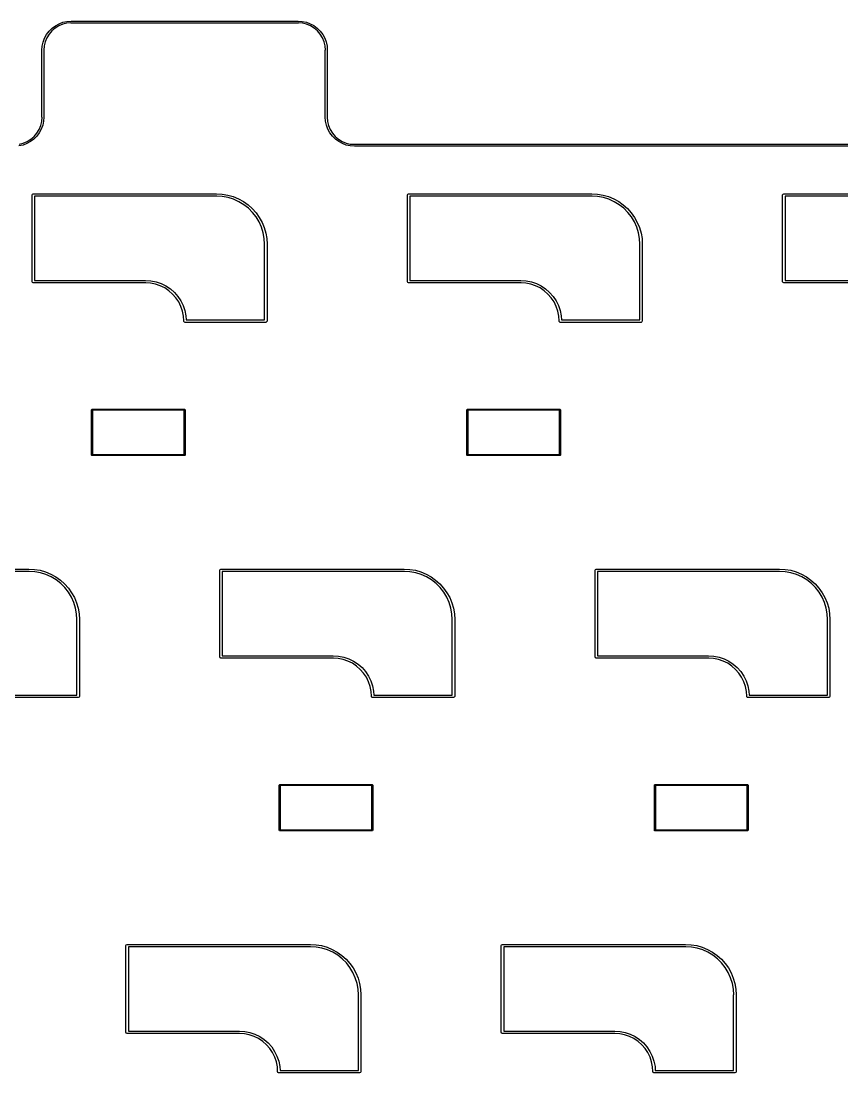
# Model space of a CAD drawing. Extents: x 19 to 403, y -177 to -75.
# Drawn here: x 65 to 106.7, y -128.8 to -75.5 of the extents above; entities that cross this region are included whole.
import ezdxf

# ---------------------------------------------------------------- set-up
doc = ezdxf.new("R2010")
doc.units = 0
doc.layers.add('BLACK', color=7, linetype='CONTINUOUS')

msp = doc.modelspace()

# ---------------------------------------------------------------- linework, layer by layer
at = {"layer": 'BLACK', "linetype": 'CONTINUOUS'}
for p, q in [((66.4666, -75.9675), (66.6158, -75.8183)), ((66.7713, -75.817), (66.6063, -75.9579)), ((66.6158, -75.8183), (66.7847, -75.6919)), ((66.9563, -75.7036), (66.7713, -75.817)), ((66.7847, -75.6919), (66.9699, -75.5908)), ((67.1568, -75.6206), (66.9563, -75.7036)), ((66.9699, -75.5908), (67.1676, -75.517)), ((67.3678, -75.5699), (67.1568, -75.6206)), ((67.1676, -75.517), (67.3738, -75.4722)), ((67.5756, -75.5536), (67.3678, -75.5699)), ((67.3738, -75.4722), (67.5841, -75.4572)), ((67.5842, -75.5571), (67.5756, -75.5536)), ((67.5841, -75.4572), (67.5842, -75.4571)), ((67.5842, -75.4571), (79.1097, -75.4542)), ((79.1097, -75.5542), (67.5842, -75.5571)), ((67.5842, -75.5571), (67.5842, -75.5571)), ((67.5842, -75.5571), (67.5842, -75.5571)), ((79.1097, -75.4542), (79.1097, -75.4542)), ((79.1097, -75.4542), (79.1097, -75.4542)), ((79.1097, -75.4542), (79.3201, -75.4693)), ((79.1183, -75.5507), (79.1097, -75.5542)), ((79.326, -75.567), (79.1183, -75.5507)), ((79.3201, -75.4693), (79.5263, -75.5142)), ((79.537, -75.6177), (79.326, -75.567)), ((79.5263, -75.5142), (79.724, -75.5879)), ((79.7375, -75.7007), (79.537, -75.6177)), ((79.724, -75.5879), (79.9091, -75.689)), ((79.9226, -75.8141), (79.7375, -75.7007)), ((79.9091, -75.689), (80.078, -75.8155)), ((80.0876, -75.9551), (79.9226, -75.8141)), ((80.078, -75.8155), (80.2272, -75.9646)), ((66.1654, -76.5193), (66.2391, -76.3216)), ((66.2391, -76.3216), (66.3402, -76.1364)), ((66.3519, -76.308), (66.2689, -76.5085)), ((66.3402, -76.1364), (66.4666, -75.9675)), ((66.4653, -76.123), (66.3519, -76.308)), ((66.6063, -75.9579), (66.4653, -76.123)), ((80.2285, -76.1201), (80.0876, -75.9551)), ((80.2272, -75.9646), (80.3536, -76.1335)), ((80.3419, -76.3051), (80.2285, -76.1201)), ((80.4249, -76.5056), (80.3419, -76.3051)), ((80.3536, -76.1335), (80.4547, -76.3187)), ((80.4547, -76.3187), (80.5285, -76.5164)), ((66.1054, -76.9358), (66.1205, -76.7254)), ((66.1205, -76.7254), (66.1654, -76.5193)), ((66.2182, -76.7195), (66.2019, -76.9272)), ((66.2689, -76.5085), (66.2182, -76.7195)), ((80.4756, -76.7166), (80.4249, -76.5056)), ((80.492, -76.9245), (80.4756, -76.7166)), ((80.5285, -76.5164), (80.5733, -76.7225)), ((80.5733, -76.7225), (80.5883, -76.9327)), ((66.1048, -80.3306), (66.1054, -76.9358)), ((66.1054, -76.9358), (66.1054, -76.9358)), ((66.2019, -76.9272), (66.2054, -76.9359)), ((66.2054, -76.9359), (66.2048, -80.3306)), ((66.2054, -76.9359), (66.2054, -76.9359)), ((66.2054, -76.9359), (66.2054, -76.9359)), ((80.4881, -80.3301), (80.4884, -76.933)), ((80.4884, -76.933), (80.492, -76.9245)), ((80.5884, -76.933), (80.5881, -80.3301)), ((80.5883, -76.9327), (80.5884, -76.933)), ((80.5884, -76.933), (80.5884, -76.933)), ((80.5884, -76.933), (80.5884, -76.933)), ((66.0413, -80.758), (66.092, -80.547)), ((66.092, -80.547), (66.1084, -80.3393)), ((66.1084, -80.3393), (66.1048, -80.3306)), ((66.1048, -80.3306), (66.1048, -80.3306)), ((66.1048, -80.3306), (66.1048, -80.3306)), ((66.1897, -80.5411), (66.1449, -80.7472)), ((66.2048, -80.3306), (66.1897, -80.5411)), ((80.5031, -80.5405), (80.4881, -80.3301)), ((80.4881, -80.3301), (80.4881, -80.3301)), ((80.4881, -80.3301), (80.4881, -80.3301)), ((80.4881, -80.3301), (80.4881, -80.3301)), ((80.548, -80.7467), (80.5031, -80.5405)), ((80.5881, -80.3301), (80.5845, -80.3387)), ((80.5845, -80.3387), (80.6008, -80.5464)), ((80.6008, -80.5464), (80.6515, -80.7575)), ((65.7039, -81.3085), (65.8449, -81.1435)), ((65.97, -81.1301), (65.8436, -81.299)), ((65.8449, -81.1435), (65.9583, -80.9585)), ((65.9583, -80.9585), (66.0413, -80.758)), ((66.0711, -80.9449), (65.97, -81.1301)), ((66.1449, -80.7472), (66.0711, -80.9449)), ((80.6217, -80.9444), (80.548, -80.7467)), ((80.7228, -81.1296), (80.6217, -80.9444)), ((80.6515, -80.7575), (80.7345, -80.958)), ((80.8493, -81.2985), (80.7228, -81.1296)), ((80.7345, -80.958), (80.8479, -81.143)), ((80.8479, -81.143), (80.9889, -81.308)), ((64.9424, -81.6966), (65.1534, -81.6459)), ((65.3403, -81.6757), (65.1426, -81.7495)), ((65.1534, -81.6459), (65.3539, -81.5629)), ((65.5255, -81.5746), (65.3403, -81.6757)), ((65.3539, -81.5629), (65.5389, -81.4495)), ((65.6944, -81.4482), (65.5255, -81.5746)), ((65.5389, -81.4495), (65.7039, -81.3085)), ((65.8436, -81.299), (65.6944, -81.4482)), ((80.9985, -81.4476), (80.8493, -81.2985)), ((80.9889, -81.308), (81.1539, -81.449)), ((81.1674, -81.5741), (80.9985, -81.4476)), ((81.1539, -81.449), (81.339, -81.5624)), ((81.3525, -81.6752), (81.1674, -81.5741)), ((81.339, -81.5624), (81.5395, -81.6454)), ((81.5502, -81.7489), (81.3525, -81.6752)), ((81.5395, -81.6454), (81.7505, -81.6961)), ((65.1426, -81.7495), (64.9365, -81.7943)), ((81.7564, -81.7938), (81.5502, -81.7489)), ((81.7505, -81.6961), (81.9582, -81.7124)), ((81.9668, -81.8088), (81.7564, -81.7938)), ((81.9582, -81.7124), (81.9668, -81.7088)), ((81.9668, -81.7088), (81.9668, -81.7088)), ((81.9668, -81.7088), (184.249, -81.7098)), ((184.249, -81.8098), (81.9668, -81.8088)), ((65.6021, -84.284), (65.6207, -84.2391)), ((65.6021, -88.684), (65.6021, -84.284)), ((65.6207, -84.2391), (65.6656, -84.2205)), ((65.6656, -84.2205), (74.9656, -84.2205)), ((74.9656, -84.3475), (65.7291, -84.3475)), ((65.7291, -84.3475), (65.7291, -88.6205)), ((74.9656, -84.2205), (75.2527, -84.2367)), ((74.9724, -84.3447), (74.9656, -84.3475)), ((74.975, -84.3436), (74.9724, -84.3447)), ((75.2599, -84.3609), (74.975, -84.3436)), ((75.2527, -84.2367), (75.5361, -84.2848)), ((75.5498, -84.414), (75.2599, -84.3609)), ((75.5361, -84.2848), (75.8123, -84.3644)), ((84.6521, -84.284), (84.6707, -84.2391)), ((84.6521, -88.684), (84.6521, -84.284)), ((84.6707, -84.2391), (84.7156, -84.2205)), ((84.7156, -84.2205), (94.0156, -84.2205)), ((94.0156, -84.3475), (84.7791, -84.3475)), ((84.7791, -84.3475), (84.7791, -88.6205)), ((94.0156, -84.2205), (94.3027, -84.2367)), ((94.0224, -84.3447), (94.0156, -84.3475)), ((94.025, -84.3436), (94.0224, -84.3447)), ((94.3099, -84.3609), (94.025, -84.3436)), ((94.3027, -84.2367), (94.5861, -84.2848)), ((94.5998, -84.414), (94.3099, -84.3609)), ((94.5861, -84.2848), (94.8623, -84.3644)), ((103.702, -84.284), (103.721, -84.2391)), ((103.702, -88.684), (103.702, -84.284)), ((103.721, -84.2391), (103.766, -84.2205)), ((103.766, -84.2205), (113.066, -84.2205)), ((113.066, -84.3475), (103.829, -84.3475)), ((103.829, -84.3475), (103.829, -88.6205)), ((75.8312, -84.5017), (75.5498, -84.414)), ((75.8123, -84.3644), (76.0779, -84.4744)), ((76.1, -84.6227), (75.8312, -84.5017)), ((76.0779, -84.4744), (76.3295, -84.6135)), ((76.3522, -84.7752), (76.1, -84.6227)), ((76.3295, -84.6135), (76.5639, -84.7798)), ((76.5843, -84.957), (76.3522, -84.7752)), ((76.5639, -84.7798), (76.7783, -84.9714)), ((94.8812, -84.5017), (94.5998, -84.414)), ((94.8623, -84.3644), (95.1279, -84.4744)), ((95.15, -84.6227), (94.8812, -84.5017)), ((95.1279, -84.4744), (95.3795, -84.6135)), ((95.4022, -84.7752), (95.15, -84.6227)), ((95.3795, -84.6135), (95.6139, -84.7798)), ((95.6343, -84.957), (95.4022, -84.7752)), ((95.6139, -84.7798), (95.8283, -84.9714)), ((76.7927, -85.1654), (76.5843, -84.957)), ((76.7783, -84.9714), (76.9698, -85.1857)), ((76.9745, -85.3974), (76.7927, -85.1654)), ((76.9698, -85.1857), (77.1362, -85.4202)), ((77.1269, -85.6497), (76.9745, -85.3974)), ((77.1362, -85.4202), (77.2752, -85.6718)), ((95.8427, -85.1654), (95.6343, -84.957)), ((95.8283, -84.9714), (96.0198, -85.1857)), ((96.0245, -85.3974), (95.8427, -85.1654)), ((96.0198, -85.1857), (96.1862, -85.4202)), ((96.1769, -85.6497), (96.0245, -85.3974)), ((96.1862, -85.4202), (96.3252, -85.6718)), ((77.2479, -85.9185), (77.1269, -85.6497)), ((77.3356, -86.1999), (77.2479, -85.9185)), ((77.2752, -85.6718), (77.3852, -85.9374)), ((77.3852, -85.9374), (77.4648, -86.2136)), ((96.2979, -85.9185), (96.1769, -85.6497)), ((96.3856, -86.1999), (96.2979, -85.9185)), ((96.3252, -85.6718), (96.4352, -85.9374)), ((96.4352, -85.9374), (96.5148, -86.2136)), ((77.3887, -86.4898), (77.3356, -86.1999)), ((77.406, -86.7748), (77.3887, -86.4898)), ((77.4648, -86.2136), (77.513, -86.497)), ((77.513, -86.497), (77.5291, -86.7838)), ((96.4387, -86.4898), (96.3856, -86.1999)), ((96.456, -86.7748), (96.4387, -86.4898)), ((96.5148, -86.2136), (96.563, -86.497)), ((96.563, -86.497), (96.5791, -86.7838)), ((77.4021, -86.784), (77.4022, -86.7838)), ((77.4021, -90.6205), (77.4021, -86.784)), ((77.4022, -86.7838), (77.406, -86.7748)), ((77.5291, -86.7838), (77.5291, -86.784)), ((77.5291, -86.784), (77.5291, -90.684)), ((96.4521, -86.784), (96.4522, -86.7838)), ((96.4521, -90.6205), (96.4521, -86.784)), ((96.4522, -86.7838), (96.456, -86.7748)), ((96.5791, -86.7838), (96.5791, -86.784)), ((96.5791, -86.784), (96.5791, -90.684)), ((65.7291, -88.6205), (71.3656, -88.6205)), ((71.3656, -88.6205), (71.635, -88.6382)), ((84.7791, -88.6205), (90.4156, -88.6205)), ((90.4156, -88.6205), (90.685, -88.6382)), ((103.829, -88.6205), (109.466, -88.6205)), ((65.6207, -88.7289), (65.6021, -88.684)), ((65.6656, -88.7475), (65.6207, -88.7289)), ((71.3656, -88.7475), (65.6656, -88.7475)), ((71.3743, -88.7439), (71.3656, -88.7475)), ((71.6189, -88.76), (71.3743, -88.7439)), ((71.8679, -88.8095), (71.6189, -88.76)), ((71.635, -88.6382), (71.8997, -88.6908)), ((72.1083, -88.8911), (71.8679, -88.8095)), ((71.8997, -88.6908), (72.1553, -88.7776)), ((72.3359, -89.0034), (72.1083, -88.8911)), ((72.1553, -88.7776), (72.3974, -88.897)), ((72.547, -89.1444), (72.3359, -89.0034)), ((72.3974, -88.897), (72.6218, -89.047)), ((72.7379, -89.3118), (72.547, -89.1444)), ((72.6218, -89.047), (72.8247, -89.2249)), ((84.6707, -88.7289), (84.6521, -88.684)), ((84.7156, -88.7475), (84.6707, -88.7289)), ((90.4156, -88.7475), (84.7156, -88.7475)), ((90.4243, -88.7439), (90.4156, -88.7475)), ((90.6689, -88.76), (90.4243, -88.7439)), ((90.9179, -88.8095), (90.6689, -88.76)), ((90.685, -88.6382), (90.9497, -88.6908)), ((91.1583, -88.8911), (90.9179, -88.8095)), ((90.9497, -88.6908), (91.2053, -88.7776)), ((91.3859, -89.0034), (91.1583, -88.8911)), ((91.2053, -88.7776), (91.4474, -88.897)), ((91.597, -89.1444), (91.3859, -89.0034)), ((91.4474, -88.897), (91.6718, -89.047)), ((91.7879, -89.3118), (91.597, -89.1444)), ((91.6718, -89.047), (91.8747, -89.2249)), ((103.721, -88.7289), (103.702, -88.684)), ((103.766, -88.7475), (103.721, -88.7289)), ((109.466, -88.7475), (103.766, -88.7475)), ((72.9052, -89.5026), (72.7379, -89.3118)), ((72.8247, -89.2249), (73.0027, -89.4279)), ((73.0462, -89.7137), (72.9052, -89.5026)), ((73.0027, -89.4279), (73.1526, -89.6523)), ((73.1526, -89.6523), (73.272, -89.8944)), ((91.9552, -89.5026), (91.7879, -89.3118)), ((91.8747, -89.2249), (92.0527, -89.4279)), ((92.0962, -89.7137), (91.9552, -89.5026)), ((92.0527, -89.4279), (92.2026, -89.6523)), ((92.2026, -89.6523), (92.322, -89.8944)), ((73.1585, -89.9414), (73.0462, -89.7137)), ((73.2401, -90.1818), (73.1585, -89.9414)), ((73.2896, -90.4307), (73.2401, -90.1818)), ((73.272, -89.8944), (73.3588, -90.15)), ((73.3588, -90.15), (73.4114, -90.4147)), ((92.2085, -89.9414), (92.0962, -89.7137)), ((92.2901, -90.1818), (92.2085, -89.9414)), ((92.3396, -90.4307), (92.2901, -90.1818)), ((92.322, -89.8944), (92.4088, -90.15)), ((92.4088, -90.15), (92.4614, -90.4147)), ((73.3057, -90.6755), (73.2896, -90.4307)), ((73.3021, -90.684), (73.3022, -90.6838)), ((73.3098, -90.7026), (73.3021, -90.684)), ((73.3022, -90.6838), (73.3057, -90.6755)), ((73.3207, -90.7289), (73.3098, -90.7026)), ((73.347, -90.7398), (73.3207, -90.7289)), ((73.3207, -90.7289), (73.3207, -90.7289)), ((73.3207, -90.7289), (73.3207, -90.7289)), ((73.3656, -90.7475), (73.347, -90.7398)), ((77.4656, -90.7475), (73.3656, -90.7475)), ((73.4114, -90.4147), (73.4249, -90.6205)), ((73.4249, -90.6205), (77.4021, -90.6205)), ((77.5105, -90.7289), (77.4656, -90.7475)), ((77.5291, -90.684), (77.5105, -90.7289)), ((92.3557, -90.6755), (92.3396, -90.4307)), ((92.3521, -90.684), (92.3522, -90.6838)), ((92.3598, -90.7026), (92.3521, -90.684)), ((92.3522, -90.6838), (92.3557, -90.6755)), ((92.3707, -90.7289), (92.3598, -90.7026)), ((92.397, -90.7398), (92.3707, -90.7289)), ((92.3707, -90.7289), (92.3707, -90.7289)), ((92.3707, -90.7289), (92.3707, -90.7289)), ((92.4156, -90.7475), (92.397, -90.7398)), ((96.5156, -90.7475), (92.4156, -90.7475)), ((92.4614, -90.4147), (92.4749, -90.6205)), ((92.4749, -90.6205), (96.4521, -90.6205)), ((96.5605, -90.7289), (96.5156, -90.7475)), ((96.5791, -90.684), (96.5605, -90.7289)), ((68.6224, -95.1823), (68.6297, -95.1646)), ((68.6224, -97.4823), (68.6224, -95.1823)), ((68.6297, -95.1646), (68.6474, -95.1573)), ((68.6474, -95.1573), (73.3474, -95.1573)), ((68.6724, -95.2073), (68.6724, -97.4573)), ((73.3224, -95.2073), (68.6724, -95.2073)), ((73.3224, -97.4573), (73.3224, -95.2073)), ((73.3474, -95.1573), (73.3651, -95.1646)), ((73.3651, -95.1646), (73.3724, -95.1823)), ((73.3724, -95.1823), (73.3724, -97.4823)), ((87.6724, -95.1823), (87.6797, -95.1646)), ((87.6724, -97.4823), (87.6724, -95.1823)), ((87.6797, -95.1646), (87.6974, -95.1573)), ((87.6974, -95.1573), (92.3974, -95.1573)), ((87.7224, -95.2073), (87.7224, -97.4573)), ((92.3724, -95.2073), (87.7224, -95.2073)), ((92.3724, -97.4573), (92.3724, -95.2073)), ((92.3974, -95.1573), (92.4151, -95.1646)), ((92.4151, -95.1646), (92.4224, -95.1823)), ((92.4224, -95.1823), (92.4224, -97.4823)), ((68.6297, -97.5), (68.6224, -97.4823)), ((68.6474, -97.5073), (68.6297, -97.5)), ((73.3474, -97.5073), (68.6474, -97.5073)), ((68.6724, -97.4573), (73.3224, -97.4573)), ((73.3651, -97.5), (73.3474, -97.5073)), ((73.3724, -97.4823), (73.3651, -97.5)), ((87.6797, -97.5), (87.6724, -97.4823)), ((87.6974, -97.5073), (87.6797, -97.5)), ((92.3974, -97.5073), (87.6974, -97.5073)), ((87.7224, -97.4573), (92.3724, -97.4573)), ((92.4151, -97.5), (92.3974, -97.5073)), ((92.4224, -97.4823), (92.4151, -97.5)), ((56.1406, -103.271), (65.4406, -103.271)), ((65.4406, -103.398), (56.2041, -103.398)), ((65.4406, -103.271), (65.7277, -103.287)), ((65.4474, -103.395), (65.4406, -103.398)), ((65.45, -103.394), (65.4474, -103.395)), ((65.7349, -103.411), (65.45, -103.394)), ((65.7277, -103.287), (66.0111, -103.335)), ((66.0248, -103.464), (65.7349, -103.411)), ((66.0111, -103.335), (66.2873, -103.414)), ((66.3062, -103.552), (66.0248, -103.464)), ((66.2873, -103.414), (66.5529, -103.524)), ((66.575, -103.673), (66.3062, -103.552)), ((66.5529, -103.524), (66.8045, -103.663)), ((75.1271, -103.334), (75.1457, -103.289)), ((75.1271, -107.734), (75.1271, -103.334)), ((75.1457, -103.289), (75.1906, -103.271)), ((75.1906, -103.271), (84.4906, -103.271)), ((84.4906, -103.398), (75.2541, -103.398)), ((75.2541, -103.398), (75.2541, -107.671)), ((84.4906, -103.271), (84.7777, -103.287)), ((84.4974, -103.395), (84.4906, -103.398)), ((84.5, -103.394), (84.4974, -103.395)), ((84.7849, -103.411), (84.5, -103.394)), ((84.7777, -103.287), (85.0611, -103.335)), ((85.0748, -103.464), (84.7849, -103.411)), ((85.0611, -103.335), (85.3373, -103.414)), ((85.3562, -103.552), (85.0748, -103.464)), ((85.3373, -103.414), (85.6029, -103.524)), ((85.625, -103.673), (85.3562, -103.552)), ((85.6029, -103.524), (85.8545, -103.663)), ((94.1771, -103.334), (94.1957, -103.289)), ((94.1771, -107.734), (94.1771, -103.334)), ((94.1957, -103.289), (94.2406, -103.271)), ((94.2406, -103.271), (103.541, -103.271)), ((103.541, -103.398), (94.3041, -103.398)), ((94.3041, -103.398), (94.3041, -107.671)), ((103.541, -103.271), (103.828, -103.287)), ((103.547, -103.395), (103.541, -103.398)), ((103.55, -103.394), (103.547, -103.395)), ((103.835, -103.411), (103.55, -103.394)), ((103.828, -103.287), (104.111, -103.335)), ((104.125, -103.464), (103.835, -103.411)), ((104.111, -103.335), (104.387, -103.414)), ((104.406, -103.552), (104.125, -103.464)), ((104.387, -103.414), (104.653, -103.524)), ((104.675, -103.673), (104.406, -103.552)), ((104.653, -103.524), (104.904, -103.663)), ((66.8272, -103.825), (66.575, -103.673)), ((66.8045, -103.663), (67.0389, -103.83)), ((67.0593, -104.007), (66.8272, -103.825)), ((67.0389, -103.83), (67.2533, -104.021)), ((67.2677, -104.215), (67.0593, -104.007)), ((67.2533, -104.021), (67.4448, -104.236)), ((85.8772, -103.825), (85.625, -103.673)), ((85.8545, -103.663), (86.0889, -103.83)), ((86.1093, -104.007), (85.8772, -103.825)), ((86.0889, -103.83), (86.3033, -104.021)), ((86.3177, -104.215), (86.1093, -104.007)), ((86.3033, -104.021), (86.4948, -104.236)), ((104.927, -103.825), (104.675, -103.673)), ((104.904, -103.663), (105.139, -103.83)), ((105.159, -104.007), (104.927, -103.825)), ((105.139, -103.83), (105.353, -104.021)), ((105.368, -104.215), (105.159, -104.007)), ((105.353, -104.021), (105.545, -104.236)), ((67.4495, -104.447), (67.2677, -104.215)), ((67.4448, -104.236), (67.6112, -104.47)), ((67.6019, -104.7), (67.4495, -104.447)), ((67.6112, -104.47), (67.7502, -104.722)), ((86.4995, -104.447), (86.3177, -104.215)), ((86.4948, -104.236), (86.6612, -104.47)), ((86.6519, -104.7), (86.4995, -104.447)), ((86.6612, -104.47), (86.8002, -104.722)), ((105.549, -104.447), (105.368, -104.215)), ((105.545, -104.236), (105.711, -104.47)), ((105.702, -104.7), (105.549, -104.447)), ((105.711, -104.47), (105.85, -104.722)), ((67.7229, -104.968), (67.6019, -104.7)), ((67.8106, -105.25), (67.7229, -104.968)), ((67.7502, -104.722), (67.8602, -104.987)), ((67.8602, -104.987), (67.9398, -105.264)), ((86.7729, -104.968), (86.6519, -104.7)), ((86.8606, -105.25), (86.7729, -104.968)), ((86.8002, -104.722), (86.9102, -104.987)), ((86.9102, -104.987), (86.9898, -105.264)), ((105.823, -104.968), (105.702, -104.7)), ((105.911, -105.25), (105.823, -104.968)), ((105.85, -104.722), (105.96, -104.987)), ((105.96, -104.987), (106.04, -105.264)), ((67.8637, -105.54), (67.8106, -105.25)), ((67.881, -105.825), (67.8637, -105.54)), ((67.9398, -105.264), (67.988, -105.547)), ((67.988, -105.547), (68.0041, -105.834)), ((86.9137, -105.54), (86.8606, -105.25)), ((86.931, -105.825), (86.9137, -105.54)), ((86.9898, -105.264), (87.038, -105.547)), ((87.038, -105.547), (87.0541, -105.834)), ((105.964, -105.54), (105.911, -105.25)), ((105.981, -105.825), (105.964, -105.54)), ((106.04, -105.264), (106.088, -105.547)), ((106.088, -105.547), (106.104, -105.834)), ((67.8771, -109.671), (67.8771, -105.834)), ((67.8771, -105.834), (67.8772, -105.834)), ((67.8772, -105.834), (67.881, -105.825)), ((68.0041, -105.834), (68.0041, -105.834)), ((68.0041, -105.834), (68.0041, -109.734)), ((86.9271, -109.671), (86.9271, -105.834)), ((86.9271, -105.834), (86.9272, -105.834)), ((86.9272, -105.834), (86.931, -105.825)), ((87.0541, -105.834), (87.0541, -105.834)), ((87.0541, -105.834), (87.0541, -109.734)), ((105.977, -105.834), (105.981, -105.825)), ((105.977, -109.671), (105.977, -105.834)), ((105.977, -105.834), (105.977, -105.834)), ((106.104, -105.834), (106.104, -105.834)), ((106.104, -105.834), (106.104, -109.734)), ((75.1457, -107.779), (75.1271, -107.734)), ((75.1906, -107.798), (75.1457, -107.779)), ((80.8906, -107.798), (75.1906, -107.798)), ((75.2541, -107.671), (80.8906, -107.671)), ((80.8906, -107.671), (81.16, -107.688)), ((80.8993, -107.794), (80.8906, -107.798)), ((81.1439, -107.81), (80.8993, -107.794)), ((81.3929, -107.86), (81.1439, -107.81)), ((81.16, -107.688), (81.4247, -107.741)), ((81.4247, -107.741), (81.6803, -107.828)), ((81.6803, -107.828), (81.9224, -107.947)), ((94.1957, -107.779), (94.1771, -107.734)), ((94.2406, -107.798), (94.1957, -107.779)), ((99.9406, -107.798), (94.2406, -107.798)), ((94.3041, -107.671), (99.9406, -107.671)), ((99.9406, -107.671), (100.21, -107.688)), ((99.9493, -107.794), (99.9406, -107.798)), ((100.194, -107.81), (99.9493, -107.794)), ((100.443, -107.86), (100.194, -107.81)), ((100.21, -107.688), (100.475, -107.741)), ((100.475, -107.741), (100.73, -107.828)), ((100.73, -107.828), (100.972, -107.947)), ((81.6333, -107.941), (81.3929, -107.86)), ((81.8609, -108.053), (81.6333, -107.941)), ((82.072, -108.194), (81.8609, -108.053)), ((81.9224, -107.947), (82.1468, -108.097)), ((82.2629, -108.362), (82.072, -108.194)), ((82.1468, -108.097), (82.3497, -108.275)), ((82.4302, -108.553), (82.2629, -108.362)), ((82.3497, -108.275), (82.5277, -108.478)), ((100.683, -107.941), (100.443, -107.86)), ((100.911, -108.053), (100.683, -107.941)), ((101.122, -108.194), (100.911, -108.053)), ((100.972, -107.947), (101.197, -108.097)), ((101.313, -108.362), (101.122, -108.194)), ((101.197, -108.097), (101.4, -108.275)), ((101.48, -108.553), (101.313, -108.362)), ((101.4, -108.275), (101.578, -108.478)), ((82.5712, -108.764), (82.4302, -108.553)), ((82.5277, -108.478), (82.6776, -108.702)), ((82.6835, -108.991), (82.5712, -108.764)), ((82.6776, -108.702), (82.797, -108.944)), ((101.621, -108.764), (101.48, -108.553)), ((101.578, -108.478), (101.728, -108.702)), ((101.734, -108.991), (101.621, -108.764)), ((101.728, -108.702), (101.847, -108.944)), ((82.7651, -109.232), (82.6835, -108.991)), ((82.8146, -109.481), (82.7651, -109.232)), ((82.797, -108.944), (82.8838, -109.2)), ((82.8838, -109.2), (82.9364, -109.465)), ((101.815, -109.232), (101.734, -108.991)), ((101.865, -109.481), (101.815, -109.232)), ((101.847, -108.944), (101.934, -109.2)), ((101.934, -109.2), (101.986, -109.465)), ((67.9406, -109.798), (63.8406, -109.798)), ((63.8999, -109.671), (67.8771, -109.671)), ((67.9855, -109.779), (67.9406, -109.798)), ((68.0041, -109.734), (67.9855, -109.779)), ((82.8307, -109.726), (82.8146, -109.481)), ((82.8348, -109.753), (82.8271, -109.734)), ((82.8271, -109.734), (82.8272, -109.734)), ((82.8272, -109.734), (82.8307, -109.726)), ((82.8457, -109.779), (82.8348, -109.753)), ((82.872, -109.79), (82.8457, -109.779)), ((82.8457, -109.779), (82.8457, -109.779)), ((82.8457, -109.779), (82.8457, -109.779)), ((82.8906, -109.798), (82.872, -109.79)), ((86.9906, -109.798), (82.8906, -109.798)), ((82.9364, -109.465), (82.9499, -109.671)), ((82.9499, -109.671), (86.9271, -109.671)), ((87.0355, -109.779), (86.9906, -109.798)), ((87.0541, -109.734), (87.0355, -109.779)), ((101.881, -109.726), (101.865, -109.481)), ((101.877, -109.734), (101.881, -109.726)), ((101.885, -109.753), (101.877, -109.734)), ((101.877, -109.734), (101.877, -109.734)), ((101.896, -109.779), (101.885, -109.753)), ((101.922, -109.79), (101.896, -109.779)), ((101.896, -109.779), (101.896, -109.779)), ((101.896, -109.779), (101.896, -109.779)), ((101.941, -109.798), (101.922, -109.79)), ((106.041, -109.798), (101.941, -109.798)), ((101.986, -109.465), (102, -109.671)), ((102, -109.671), (105.977, -109.671)), ((106.086, -109.779), (106.041, -109.798)), ((106.104, -109.734), (106.086, -109.779)), ((78.1474, -114.232), (78.1547, -114.215)), ((78.1474, -116.532), (78.1474, -114.232)), ((78.1547, -114.215), (78.1724, -114.207)), ((78.1724, -114.207), (82.8724, -114.207)), ((78.1974, -114.257), (78.1974, -116.507)), ((82.8474, -114.257), (78.1974, -114.257)), ((82.8474, -116.507), (82.8474, -114.257)), ((82.8724, -114.207), (82.8901, -114.215)), ((82.8901, -114.215), (82.8974, -114.232)), ((82.8974, -114.232), (82.8974, -116.532)), ((97.1974, -114.232), (97.2047, -114.215)), ((97.1974, -116.532), (97.1974, -114.232)), ((97.2047, -114.215), (97.2224, -114.207)), ((97.2224, -114.207), (101.922, -114.207)), ((97.2474, -114.257), (97.2474, -116.507)), ((101.897, -114.257), (97.2474, -114.257)), ((101.897, -116.507), (101.897, -114.257)), ((101.922, -114.207), (101.94, -114.215)), ((101.94, -114.215), (101.947, -114.232)), ((101.947, -114.232), (101.947, -116.532)), ((78.1547, -116.55), (78.1474, -116.532)), ((78.1724, -116.557), (78.1547, -116.55)), ((82.8724, -116.557), (78.1724, -116.557)), ((78.1974, -116.507), (82.8474, -116.507)), ((82.8901, -116.55), (82.8724, -116.557)), ((82.8974, -116.532), (82.8901, -116.55)), ((97.2047, -116.55), (97.1974, -116.532)), ((97.2224, -116.557), (97.2047, -116.55)), ((101.922, -116.557), (97.2224, -116.557)), ((97.2474, -116.507), (101.897, -116.507)), ((101.94, -116.55), (101.922, -116.557)), ((101.947, -116.532), (101.94, -116.55)), ((70.3646, -122.384), (70.3832, -122.339)), ((70.3646, -126.784), (70.3646, -122.384)), ((70.3832, -122.339), (70.4281, -122.321)), ((70.4281, -122.321), (79.7281, -122.321)), ((79.7281, -122.448), (70.4916, -122.448)), ((70.4916, -122.448), (70.4916, -126.721)), ((79.7281, -122.321), (80.0152, -122.337)), ((79.7349, -122.445), (79.7281, -122.448)), ((79.7375, -122.444), (79.7349, -122.445)), ((80.0224, -122.461), (79.7375, -122.444)), ((80.0152, -122.337), (80.2986, -122.385)), ((80.3123, -122.514), (80.0224, -122.461)), ((80.2986, -122.385), (80.5748, -122.464)), ((80.5937, -122.602), (80.3123, -122.514)), ((80.5748, -122.464), (80.8404, -122.574)), ((80.8625, -122.723), (80.5937, -122.602)), ((80.8404, -122.574), (81.092, -122.713)), ((81.1147, -122.875), (80.8625, -122.723)), ((81.092, -122.713), (81.3264, -122.88)), ((89.4146, -122.384), (89.4332, -122.339)), ((89.4146, -126.784), (89.4146, -122.384)), ((89.4332, -122.339), (89.4781, -122.321)), ((89.4781, -122.321), (98.7781, -122.321)), ((98.7781, -122.448), (89.5416, -122.448)), ((89.5416, -122.448), (89.5416, -126.721)), ((98.7781, -122.321), (99.0652, -122.337)), ((98.7849, -122.445), (98.7781, -122.448)), ((98.7875, -122.444), (98.7849, -122.445)), ((99.0724, -122.461), (98.7875, -122.444)), ((99.0652, -122.337), (99.3486, -122.385)), ((99.3623, -122.514), (99.0724, -122.461)), ((99.3486, -122.385), (99.6248, -122.464)), ((99.6437, -122.602), (99.3623, -122.514)), ((99.6248, -122.464), (99.8904, -122.574)), ((99.9125, -122.723), (99.6437, -122.602)), ((99.8904, -122.574), (100.142, -122.713)), ((100.165, -122.875), (99.9125, -122.723)), ((100.142, -122.713), (100.376, -122.88)), ((81.3468, -123.057), (81.1147, -122.875)), ((81.3264, -122.88), (81.5408, -123.071)), ((81.5552, -123.265), (81.3468, -123.057)), ((81.5408, -123.071), (81.7323, -123.286)), ((81.737, -123.497), (81.5552, -123.265)), ((81.7323, -123.286), (81.8987, -123.52)), ((100.397, -123.057), (100.165, -122.875)), ((100.376, -122.88), (100.591, -123.071)), ((100.605, -123.265), (100.397, -123.057)), ((100.591, -123.071), (100.782, -123.286)), ((100.787, -123.497), (100.605, -123.265)), ((100.782, -123.286), (100.949, -123.52)), ((81.8894, -123.75), (81.737, -123.497)), ((82.0104, -124.018), (81.8894, -123.75)), ((81.8987, -123.52), (82.0377, -123.772)), ((82.0377, -123.772), (82.1477, -124.037)), ((100.939, -123.75), (100.787, -123.497)), ((101.06, -124.018), (100.939, -123.75)), ((100.949, -123.52), (101.088, -123.772)), ((101.088, -123.772), (101.198, -124.037)), ((82.0981, -124.3), (82.0104, -124.018)), ((82.1512, -124.59), (82.0981, -124.3)), ((82.1477, -124.037), (82.2273, -124.314)), ((82.2273, -124.314), (82.2755, -124.597)), ((101.148, -124.3), (101.06, -124.018)), ((101.201, -124.59), (101.148, -124.3)), ((101.198, -124.037), (101.277, -124.314)), ((101.277, -124.314), (101.325, -124.597)), ((82.1685, -124.875), (82.1512, -124.59)), ((82.1646, -128.721), (82.1646, -124.884)), ((82.1646, -124.884), (82.1647, -124.884)), ((82.1647, -124.884), (82.1685, -124.875)), ((82.2755, -124.597), (82.2916, -124.884)), ((82.2916, -124.884), (82.2916, -124.884)), ((82.2916, -124.884), (82.2916, -128.784)), ((101.218, -124.875), (101.201, -124.59)), ((101.215, -124.884), (101.218, -124.875)), ((101.215, -128.721), (101.215, -124.884)), ((101.215, -124.884), (101.215, -124.884)), ((101.325, -124.597), (101.342, -124.884)), ((101.342, -124.884), (101.342, -124.884)), ((101.342, -124.884), (101.342, -128.784)), ((70.3832, -126.829), (70.3646, -126.784)), ((70.4281, -126.848), (70.3832, -126.829)), ((76.1281, -126.848), (70.4281, -126.848)), ((70.4916, -126.721), (76.1281, -126.721)), ((76.1281, -126.721), (76.3975, -126.738)), ((76.1368, -126.844), (76.1281, -126.848)), ((76.3814, -126.86), (76.1368, -126.844)), ((76.6304, -126.91), (76.3814, -126.86)), ((76.3975, -126.738), (76.6622, -126.791)), ((76.8708, -126.991), (76.6304, -126.91)), ((76.6622, -126.791), (76.9178, -126.878)), ((77.0984, -127.103), (76.8708, -126.991)), ((76.9178, -126.878), (77.1599, -126.997)), ((77.1599, -126.997), (77.3843, -127.147)), ((89.4332, -126.829), (89.4146, -126.784)), ((89.4781, -126.848), (89.4332, -126.829)), ((95.1781, -126.848), (89.4781, -126.848)), ((89.5416, -126.721), (95.1781, -126.721)), ((95.1781, -126.721), (95.4475, -126.738)), ((95.1868, -126.844), (95.1781, -126.848)), ((95.4314, -126.86), (95.1868, -126.844)), ((95.6804, -126.91), (95.4314, -126.86)), ((95.4475, -126.738), (95.7122, -126.791)), ((95.9208, -126.991), (95.6804, -126.91)), ((95.7122, -126.791), (95.9678, -126.878)), ((96.1484, -127.103), (95.9208, -126.991)), ((95.9678, -126.878), (96.2099, -126.997)), ((96.2099, -126.997), (96.4343, -127.147)), ((77.3095, -127.244), (77.0984, -127.103)), ((77.5004, -127.412), (77.3095, -127.244)), ((77.3843, -127.147), (77.5872, -127.325)), ((77.6677, -127.603), (77.5004, -127.412)), ((77.5872, -127.325), (77.7652, -127.528)), ((77.8087, -127.814), (77.6677, -127.603)), ((77.7652, -127.528), (77.9151, -127.752)), ((96.3595, -127.244), (96.1484, -127.103)), ((96.5504, -127.412), (96.3595, -127.244)), ((96.4343, -127.147), (96.6372, -127.325)), ((96.7177, -127.603), (96.5504, -127.412)), ((96.6372, -127.325), (96.8152, -127.528)), ((96.8587, -127.814), (96.7177, -127.603)), ((96.8152, -127.528), (96.9651, -127.752)), ((77.921, -128.041), (77.8087, -127.814)), ((77.9151, -127.752), (78.0345, -127.994)), ((78.0026, -128.282), (77.921, -128.041)), ((78.0345, -127.994), (78.1213, -128.25)), ((96.971, -128.041), (96.8587, -127.814)), ((96.9651, -127.752), (97.0845, -127.994)), ((97.0526, -128.282), (96.971, -128.041)), ((97.0845, -127.994), (97.1713, -128.25)), ((78.0521, -128.531), (78.0026, -128.282)), ((78.0682, -128.776), (78.0521, -128.531)), ((78.1213, -128.25), (78.1739, -128.515)), ((78.1739, -128.515), (78.1874, -128.721)), ((97.1021, -128.531), (97.0526, -128.282)), ((97.1182, -128.776), (97.1021, -128.531)), ((97.1713, -128.25), (97.2239, -128.515)), ((97.2239, -128.515), (97.2374, -128.721)), ((78.0646, -128.784), (78.0682, -128.776)), ((78.0723, -128.803), (78.0646, -128.784)), ((78.0646, -128.784), (78.0646, -128.784)), ((78.0832, -128.829), (78.0723, -128.803)), ((78.1095, -128.84), (78.0832, -128.829)), ((78.0832, -128.829), (78.0832, -128.829)), ((78.0832, -128.829), (78.0832, -128.829)), ((78.1281, -128.848), (78.1095, -128.84)), ((82.2281, -128.848), (78.1281, -128.848)), ((78.1874, -128.721), (82.1646, -128.721)), ((82.273, -128.829), (82.2281, -128.848)), ((82.2916, -128.784), (82.273, -128.829)), ((97.1146, -128.784), (97.1182, -128.776)), ((97.1223, -128.803), (97.1146, -128.784)), ((97.1146, -128.784), (97.1146, -128.784)), ((97.1332, -128.829), (97.1223, -128.803)), ((97.1595, -128.84), (97.1332, -128.829)), ((97.1332, -128.829), (97.1332, -128.829)), ((97.1332, -128.829), (97.1332, -128.829)), ((97.1781, -128.848), (97.1595, -128.84)), ((101.278, -128.848), (97.1781, -128.848)), ((97.2374, -128.721), (101.215, -128.721)), ((101.323, -128.829), (101.278, -128.848)), ((101.342, -128.784), (101.323, -128.829))]:
    msp.add_line(p, q, dxfattribs=at)

doc.saveas('drawing.dxf')
